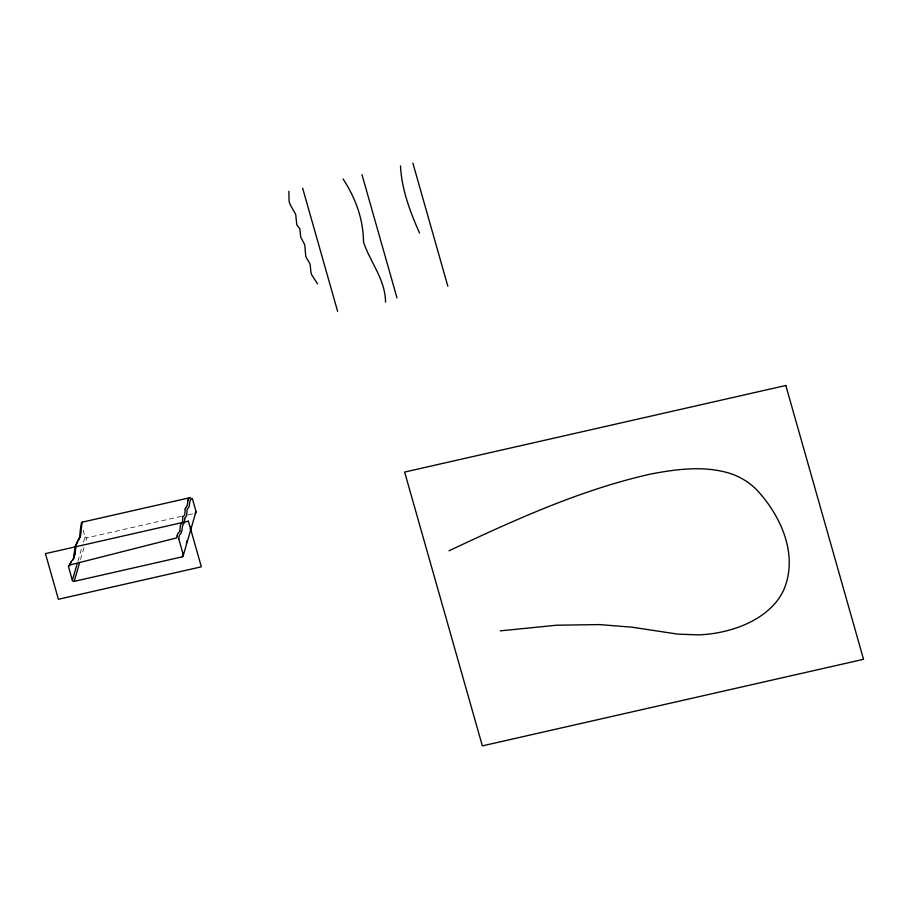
<?xml version="1.0" encoding="UTF-8"?>
<svg xmlns="http://www.w3.org/2000/svg" width="909" height="909" viewBox="0 0 909 909"><rect width="100%" height="100%" fill="white"/><g stroke="black" fill="none" stroke-linecap="round" stroke-linejoin="round"><path stroke-width="0.68" stroke-dasharray="4.54 3.41" d="M77.901 561.273L82.651 544.934M83.435 542.218L85.026 536.776L82.821 529.004M80.515 559.592L84.469 545.979M86.048 540.537L86.844 537.821L181.311 516.357M188.152 514.801L195.003 513.244M86.844 537.821A1.488 1.398 16.2 0 1 85.026 536.776"/><path stroke-width="1.36" d="M288.88 191.276L289.073 200.957A21.986 20.691 16.2 0 0 290.448 205.093L295.72 214.456L296.732 224.432A4.159 3.909 16.2 0 0 297.232 225.489L299.868 228.818L300.72 237.033L304.754 244.805L305.719 255.872A9.408 8.851 16.2 0 0 306.344 257.679L309.685 263.258A9.249 8.704 16.2 0 1 310.23 265.167L310.81 271.405A20.907 19.668 16.2 0 0 311.787 274.961L317.582 283.881M187.731 501.927L187.322 504.984A21.339 3.716 77.3 0 1 187.106 505.643L186.799 506.347A61.562 10.499 78.3 0 1 186.39 506.949L185.629 507.767M182.459 521.312L182.834 517.8M74.868 553.513L74.561 555.922M179.8 531.083L180.402 525.266L182.141 522.595M177.13 535.98L176.891 537.844L69.538 565.08A1.488 1.409 18 0 0 68.516 566.773L72.368 580.328A1.488 1.398 16.2 0 0 74.186 581.374L182.345 556.808A1.488 1.398 16.2 0 0 183.379 555.115L196.037 511.551L192.39 498.7M184.732 518.778L184.379 522.277A18.725 3.216 77.2 0 1 184.254 522.948C180.811 526.277 183.436 532.049 179.596 534.935A40.814 7.011 77.2 0 0 178.789 538.764M75.072 552.388L76.276 544.559L77.481 542.082A45.007 7.886 75.9 0 0 77.708 541.525L78.129 540.253M72.368 580.328L77.106 564M74.186 581.374L79.719 562.319M182.345 556.808L183.129 554.092M186.3 543.196L187.095 540.48M190.254 529.583L191.049 526.868M188.083 499.995L189.14 498.03L190.549 497.564L82.389 522.13A1.488 1.386 12.6 0 0 81.344 523.823A120.454 20.714 77.2 0 0 80.447 529.004L79.81 535.481A41.11 7.067 77.2 0 1 79.117 538.946M69.538 565.08L71.118 561.569L73.981 558.262M68.516 566.773L71.379 561.853M79.094 538.889L78.753 539.548M80.094 537.174L78.254 539.923A38.655 6.647 76.3 0 0 78.106 540.185M72.754 560.387L73.072 559.728A38.133 6.556 77.2 0 0 73.595 557.524L73.913 555.115A38.905 6.693 77.2 0 1 74.095 554.036L75.277 546.229L76.447 543.809A46.234 7.942 77.2 0 0 76.697 543.23L77.083 542.071A41.041 7.056 77.2 0 1 77.242 541.639L77.856 540.673M78.64 539.741L78.117 540.378M449.023 550.774C513.949 520.255 579.919 490.019 650.219 474.146C676.66 469.078 704.736 465.283 730.916 473.703A63.63 59.869 16.2 0 1 755.743 488.837C780.376 514.517 798.681 554.195 784.001 589.316A64.209 60.403 16.2 0 1 774.729 603.781C760.424 619.802 739.676 628.449 718.962 632.539A133.998 126.078 16.2 0 1 698.464 634.891L677.944 634.152L631.698 627.153L599.508 624.597L556.808 625.199L500.245 630.869M192.288 498.689L190.958 499.132L189.981 501.007A37.326 6.42 77.2 0 0 189.651 502.87L189.186 506.177A22.452 3.863 77.2 0 1 189.027 506.722L188.708 507.415A62.948 10.817 77.2 0 1 188.277 508.006L187.527 508.835A18.907 3.25 77.2 0 0 187.049 510.403L186.788 514.21A19.907 3.42 77.2 0 1 186.322 516.244L185.345 517.369A21.657 3.727 77.2 0 0 184.709 518.675M343.068 178.971C355.51 197.969 363.384 219.251 363.464 241.908C370.168 262.235 385.371 279.472 385.552 302.186M419.538 233.011C410.095 211.752 401.642 189.39 400.494 165.927M412.879 163.12L447.864 286.335M361.998 174.676L396.983 297.891M302.64 188.152L337.625 311.378M178.778 538.889L183.379 555.115M196.037 511.551A1.488 1.398 16.2 0 1 195.003 513.244M81.583 526.197A130.146 23.839 76.1 0 1 82.378 522.13M81.605 526.266A109.273 20.009 76.1 0 0 81.446 527.436L80.787 533.89A39.519 6.874 77 0 1 80.117 537.253M75.095 554.183A40.496 7.261 76.6 0 1 75.265 552.99M74.322 555.16A36.519 6.045 77.6 0 1 73.856 557.796M177.119 535.946A42.371 7.442 76.4 0 1 177.959 533.356L179.63 531.731A14.158 2.307 76.6 0 0 179.834 531.186M182.55 521.618A19.464 3.329 76.8 0 1 182.186 522.755M182.584 516.903A23.145 4.159 76.6 0 1 183.504 516.267L184.47 515.164A17.953 3.091 76.9 0 0 184.879 513.596L185.129 509.472A18.032 3.057 76.8 0 1 185.243 508.847M185.3 509.051A21.532 3.681 76.7 0 1 185.663 507.892M187.674 501.779A39.201 7.079 76.2 0 1 188.049 499.87M188.39 521.175L45.45 553.638L58.403 599.281L201.355 566.807L188.39 521.175M785.819 385.484L404.63 472.066L482.361 745.88L863.55 659.309L785.819 385.484"/></g></svg>
